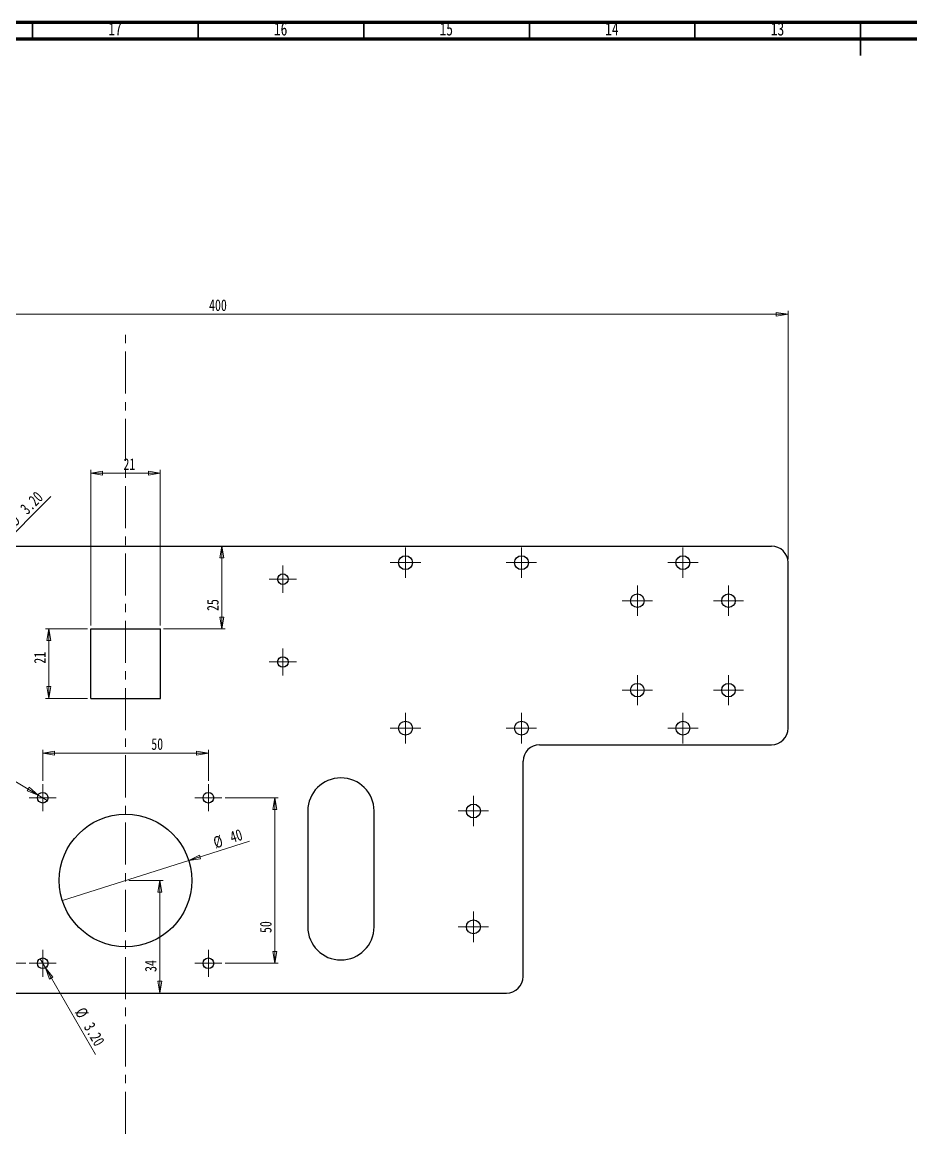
# Model space of a CAD drawing. Header units: millimetres. Extents: x 15 to 1184, y 5 to 836.
# Drawn here: x 346.4 to 614.6, y 500.3 to 836 of the extents above; entities that cross this region are included whole.
import ezdxf

# ---------------------------------------------------------------- set-up
doc = ezdxf.new("R2010")
doc.units = ezdxf.units.MM
doc.linetypes.add('CENTERX2', pattern=[20.32, 12.7, -2.54, 2.54, -2.54])
doc.styles.add('SLDTEXTSTYLE0', font='TXT', dxfattribs={"width": 0.75})
doc.dimstyles.new('SLDDIMSTYLE0', dxfattribs={"dimtxt": 3.5, "dimasz": 3.556, "dimexe": 0, "dimexo": 0.0625, "dimgap": 0.875, "dimtad": 1, "dimrnd": 1e-09, "dimzin": 12, "dimdsep": 46, "dimtxsty": 'SLDTEXTSTYLE0', "dimblk1": 'CLOSED', "dimblk2": 'CLOSED', "dimsah": 1, "dimcen": 0.09, "dimadec": 0, "dimazin": 3, "dimtfac": 1, "dimtofl": 0, "dimtmove": 0, "dimatfit": 3, "dimldrblk": 'CLOSED', "dimfxl": 1, "dimfrac": 2, "dimtolj": 1, "dimtzin": 12, "dimarcsym": 0})
doc.dimstyles.new('SLDDIMSTYLE1', dxfattribs={"dimtxt": 3.5, "dimasz": 3.556, "dimexe": 0, "dimexo": 0.0625, "dimgap": 0.875, "dimtad": 1, "dimrnd": 1e-09, "dimzin": 12, "dimdsep": 46, "dimtxsty": 'SLDTEXTSTYLE0', "dimblk1": 'CLOSED', "dimblk2": 'CLOSED', "dimsah": 1, "dimcen": 0.09, "dimadec": 0, "dimazin": 3, "dimtfac": 1, "dimtmove": 0, "dimatfit": 0, "dimldrblk": 'CLOSED', "dimfxl": 1, "dimfrac": 2, "dimtolj": 1, "dimtzin": 12, "dimarcsym": 0})
doc.dimstyles.new('SLDDIMSTYLE2', dxfattribs={"dimtxt": 3.5, "dimasz": 3.556, "dimexe": 0, "dimexo": 0.0625, "dimgap": 0.875, "dimtad": 1, "dimrnd": 1e-09, "dimzin": 4, "dimdsep": 46, "dimtxsty": 'SLDTEXTSTYLE0', "dimblk1": 'NONE', "dimblk2": 'CLOSED', "dimsah": 1, "dimcen": 0, "dimadec": 0, "dimazin": 1, "dimtfac": 1, "dimtmove": 0, "dimatfit": 3, "dimldrblk": 'NONE', "dimfxl": 1, "dimfrac": 2, "dimtolj": 1, "dimtzin": 12, "dimarcsym": 0})
doc.dimstyles.new('SLDDIMSTYLE6', dxfattribs={"dimtxt": 3.5, "dimasz": 3.556, "dimexe": 0, "dimexo": 0.0625, "dimgap": 0.875, "dimtad": 1, "dimrnd": 1e-09, "dimzin": 12, "dimdsep": 46, "dimtxsty": 'SLDTEXTSTYLE0', "dimblk1": 'NONE', "dimblk2": 'CLOSED', "dimsah": 1, "dimcen": 0, "dimadec": 0, "dimazin": 3, "dimtfac": 1, "dimtmove": 0, "dimatfit": 3, "dimldrblk": 'NONE', "dimfxl": 1, "dimfrac": 2, "dimtolj": 1, "dimtzin": 12, "dimarcsym": 0})

# ---------------------------------------------------------------- blocks, each defined once
blk = doc.blocks.new('_Closed')
at = {"color": 0, "linetype": 'ByBlock', "lineweight": -2}
for p, q in [((-1, 0.166667), (0, 0)), ((-1, 0.166667), (-1, -0.166667)), ((0, 0), (-1, -0.166667)), ((0, 0), (-1, 0))]:
    blk.add_line(p, q, dxfattribs=at)
blk = doc.blocks.new('_D_3')
at = {"color": 7, "linetype": 'Continuous', "lineweight": 18}
for p, q in [((177.6, 673.79), (177.6, 748.79)), ((577.6, 673.79), (577.6, 748.79)), ((177.6, 747.79), (577.6, 747.79))]:
    blk.add_line(p, q, dxfattribs=at)
at = {"color": 7, "linetype": 'Continuous', "lineweight": 18, "xscale": 3.556, "yscale": 3.556, "rotation": 180}
blk.add_blockref('_Closed', (177.6, 747.79, -1.5), dxfattribs=at)
at = {"color": 7, "linetype": 'Continuous', "lineweight": 18, "xscale": 3.556, "yscale": 3.556}
blk.add_blockref('_Closed', (577.6, 747.79, -1.5), dxfattribs=at)
at = {"color": 7, "linetype": 'Continuous', "lineweight": 18, "insert": (402.82, 752.3), "char_height": 3.5, "attachment_point": 1, "style": 'SLDTEXTSTYLE0'}
blk.add_mtext('400', dxfattribs=at)
blk = doc.blocks.new('_D_4')
at = {"color": 7, "linetype": 'Continuous', "lineweight": 18}
for p, q in [((367.1, 653.79), (367.1, 700.79)), ((367.1, 699.79), (388.1, 699.79)), ((388.1, 653.79), (388.1, 700.79))]:
    blk.add_line(p, q, dxfattribs=at)
at = {"color": 7, "linetype": 'Continuous', "lineweight": 18, "xscale": 3.556, "yscale": 3.556, "rotation": 180}
blk.add_blockref('_Closed', (367.1, 699.79, -1.5), dxfattribs=at)
at = {"color": 7, "linetype": 'Continuous', "lineweight": 18, "xscale": 3.556, "yscale": 3.556}
blk.add_blockref('_Closed', (388.1, 699.79, -1.5), dxfattribs=at)
at = {"color": 7, "linetype": 'Continuous', "lineweight": 18, "insert": (376.97, 704.3), "char_height": 3.5, "attachment_point": 1, "style": 'SLDTEXTSTYLE0'}
blk.add_mtext('21', dxfattribs=at)
blk = doc.blocks.new('_D_5')
at = {"color": 7, "linetype": 'Continuous', "lineweight": 18}
for p, q in [((366.1, 652.79), (353.48, 652.79)), ((354.48, 631.79), (354.48, 652.79)), ((366.1, 631.79), (353.48, 631.79))]:
    blk.add_line(p, q, dxfattribs=at)
at = {"color": 7, "linetype": 'Continuous', "lineweight": 18, "xscale": 3.556, "yscale": 3.556}
for p, rotation in [((354.48, 652.79, -1.5), 90), ((354.48, 631.79, -1.5), 270)]:
    blk.add_blockref('_Closed', p, dxfattribs=dict(at, rotation=rotation))
at = {"color": 7, "linetype": 'Continuous', "lineweight": 18, "insert": (349.97, 642.27), "char_height": 3.5, "attachment_point": 1, "rotation": 90, "style": 'SLDTEXTSTYLE0'}
blk.add_mtext('21', dxfattribs=at)
blk = doc.blocks.new('_D_6')
at = {"color": 7, "linetype": 'Continuous', "lineweight": 18}
for p, q in [((406.7, 652.79), (406.7, 677.79)), ((389.1, 652.79), (407.7, 652.79))]:
    blk.add_line(p, q, dxfattribs=at)
at = {"color": 7, "linetype": 'Continuous', "lineweight": 18, "xscale": 3.556, "yscale": 3.556}
for p, rotation in [((406.7, 677.79, -1.5), 90), ((406.7, 652.79, -1.5), 270)]:
    blk.add_blockref('_Closed', p, dxfattribs=dict(at, rotation=rotation))
at = {"color": 7, "linetype": 'Continuous', "lineweight": 18, "insert": (402.18, 658.2), "char_height": 3.5, "attachment_point": 1, "rotation": 90, "style": 'SLDTEXTSTYLE0'}
blk.add_mtext('25', dxfattribs=at)
blk = doc.blocks.new('_D_11')
at = {"color": 7, "linetype": 'Continuous', "lineweight": 18}
for q in [(355.07, 692.76), (328.97, 666.66)]:
    blk.add_line((331.24, 668.92), q, dxfattribs=at)
at = {"color": 7, "linetype": 'Continuous', "lineweight": 18, "xscale": 3.556, "yscale": 3.556, "rotation": 225}
blk.add_blockref('_Closed', (331.24, 668.92, -1.5), dxfattribs=at)
at = {"color": 7, "linetype": 'Continuous', "lineweight": 18, "char_height": 3.5, "attachment_point": 1, "rotation": 45, "style": 'SLDTEXTSTYLE0'}
for s, insert in [('3.20', (345.45, 689.58)), ('%%c', (341.76, 685.81))]:
    blk.add_mtext(s, dxfattribs=dict(at, insert=insert))
blk = doc.blocks.new('_None')
blk = doc.blocks.new('_D_33')
at = {"color": 7, "linetype": 'Continuous', "lineweight": 18}
for q in [(329.58, 615.46), (353.98, 600.97)]:
    blk.add_line((351.23, 602.61), q, dxfattribs=at)
at = {"color": 7, "linetype": 'Continuous', "lineweight": 18, "xscale": 3.556, "yscale": 3.556, "rotation": 329.3036709666}
blk.add_blockref('_Closed', (351.23, 602.61, -1.5), dxfattribs=at)
at = {"color": 7, "linetype": 'Continuous', "lineweight": 18, "char_height": 3.5, "attachment_point": 1, "rotation": 329.3037, "style": 'SLDTEXTSTYLE0'}
for s, insert in [('%%c', (331.87, 619.31)), ('3.20', (336.44, 616.66))]:
    blk.add_mtext(s, dxfattribs=dict(at, insert=insert))
blk = doc.blocks.new('_D_34')
at = {"color": 7, "linetype": 'Continuous', "lineweight": 18}
for q in [(351.8, 553.18), (368.52, 524.22)]:
    blk.add_line((353.4, 550.4), q, dxfattribs=at)
at = {"color": 7, "linetype": 'Continuous', "lineweight": 18, "xscale": 3.556, "yscale": 3.556, "rotation": 120}
blk.add_blockref('_Closed', (353.4, 550.4, -1.5), dxfattribs=at)
at = {"color": 7, "linetype": 'Continuous', "lineweight": 18, "char_height": 3.5, "attachment_point": 1, "rotation": 300, "style": 'SLDTEXTSTYLE0'}
for s, insert in [('%%c', (365.25, 538.88)), ('3.20', (367.93, 534.34))]:
    blk.add_mtext(s, dxfattribs=dict(at, insert=insert))
blk = doc.blocks.new('_D_35')
at = {"color": 7, "linetype": 'Continuous', "lineweight": 18}
for p, q in [((352.6, 606.89), (352.6, 616.25)), ((352.6, 615.25), (402.6, 615.25)), ((402.6, 606.89), (402.6, 616.25))]:
    blk.add_line(p, q, dxfattribs=at)
at = {"color": 7, "linetype": 'Continuous', "lineweight": 18, "xscale": 3.556, "yscale": 3.556, "rotation": 180}
blk.add_blockref('_Closed', (352.6, 615.25, -1.5), dxfattribs=at)
at = {"color": 7, "linetype": 'Continuous', "lineweight": 18, "xscale": 3.556, "yscale": 3.556}
blk.add_blockref('_Closed', (402.6, 615.25, -1.5), dxfattribs=at)
at = {"color": 7, "linetype": 'Continuous', "lineweight": 18, "insert": (385.37, 619.76), "char_height": 3.5, "attachment_point": 1, "style": 'SLDTEXTSTYLE0'}
blk.add_mtext('50', dxfattribs=at)
blk = doc.blocks.new('_D_36')
at = {"color": 7, "linetype": 'Continuous', "lineweight": 18}
for p, q in [((407.7, 601.79), (423.67, 601.79)), ((422.67, 601.79), (422.67, 551.79)), ((407.7, 551.79), (423.67, 551.79))]:
    blk.add_line(p, q, dxfattribs=at)
at = {"color": 7, "linetype": 'Continuous', "lineweight": 18, "xscale": 3.556, "yscale": 3.556}
for p, rotation in [((422.67, 601.79, -1.5), 90), ((422.67, 551.79, -1.5), 270)]:
    blk.add_blockref('_Closed', p, dxfattribs=dict(at, rotation=rotation))
at = {"color": 7, "linetype": 'Continuous', "lineweight": 18, "insert": (418.16, 560.94), "char_height": 3.5, "attachment_point": 1, "rotation": 90, "style": 'SLDTEXTSTYLE0'}
blk.add_mtext('50', dxfattribs=at)
blk = doc.blocks.new('_D_37')
at = {"color": 7, "linetype": 'Continuous', "lineweight": 18}
for p, q in [((333.44, 551.79), (333.44, 558.14)), ((347.5, 551.79), (332.44, 551.79)), ((333.44, 551.79), (333.44, 542.79)), ((333.44, 542.79), (333.44, 536.44))]:
    blk.add_line(p, q, dxfattribs=at)
at = {"color": 7, "linetype": 'Continuous', "lineweight": 18, "xscale": 3.556, "yscale": 3.556}
for p, rotation in [((333.44, 551.79, -1.5), 270), ((333.44, 542.79, -1.5), 90)]:
    blk.add_blockref('_Closed', p, dxfattribs=dict(at, rotation=rotation))
at = {"color": 7, "linetype": 'Continuous', "lineweight": 18, "insert": (328.93, 546.03), "char_height": 3.5, "attachment_point": 1, "rotation": 90, "style": 'SLDTEXTSTYLE0'}
blk.add_mtext('9', dxfattribs=at)
blk = doc.blocks.new('_D_42')
at = {"color": 7, "linetype": 'Continuous', "lineweight": 18}
for p, q in [((378.6, 576.79), (388.96, 576.79)), ((387.96, 576.79), (387.96, 542.79))]:
    blk.add_line(p, q, dxfattribs=at)
at = {"color": 7, "linetype": 'Continuous', "lineweight": 18, "xscale": 3.556, "yscale": 3.556}
for p, rotation in [((387.96, 576.79, -1.5), 90), ((387.96, 542.79, -1.5), 270)]:
    blk.add_blockref('_Closed', p, dxfattribs=dict(at, rotation=rotation))
at = {"color": 7, "linetype": 'Continuous', "lineweight": 18, "insert": (383.44, 549.18), "char_height": 3.5, "attachment_point": 1, "rotation": 90, "style": 'SLDTEXTSTYLE0'}
blk.add_mtext('34', dxfattribs=at)
blk = doc.blocks.new('_D_43')
at = {"color": 7, "linetype": 'Continuous', "lineweight": 18}
for q in [(415.05, 588.63), (358.53, 570.76)]:
    blk.add_line((396.67, 582.82), q, dxfattribs=at)
at = {"color": 7, "linetype": 'Continuous', "lineweight": 18, "xscale": 3.556, "yscale": 3.556, "rotation": 197.5468786553}
blk.add_blockref('_Closed', (396.67, 582.82, -1.5), dxfattribs=at)
at = {"color": 7, "linetype": 'Continuous', "lineweight": 18, "char_height": 3.5, "attachment_point": 1, "rotation": 17.5469, "style": 'SLDTEXTSTYLE0'}
for s, insert in [('40', (408.75, 591.42)), ('%%c', (403.73, 589.77))]:
    blk.add_mtext(s, dxfattribs=dict(at, insert=insert))
blk = doc.blocks.new('SW_CENTERMARKSYMBOL_0')
at = {"color": 0, "linetype": 'Continuous', "lineweight": 0}
for p, q in [((0, 2.5), (0, 4.1)), ((-2.5, 0), (-4.1, 0)), ((0, 0), (-2.5, 0)), ((0, 0), (0, 2.5)), ((0, 0), (0, -2.5)), ((0, 0), (2.5, 0)), ((2.5, 0), (4.1, 0)), ((0, -2.5), (0, -4.1))]:
    blk.add_line(p, q, dxfattribs=at)
blk = doc.blocks.new('SW_CENTERMARKSYMBOL_1')
at = {"color": 0, "linetype": 'Continuous', "lineweight": 0}
for p, q in [((0, 2.5), (0, 4.1)), ((-2.5, 0), (-4.1, 0)), ((0, 0), (-2.5, 0)), ((0, 0), (0, 2.5)), ((0, 0), (0, -2.5)), ((0, 0), (2.5, 0)), ((2.5, 0), (4.1, 0)), ((0, -2.5), (0, -4.1))]:
    blk.add_line(p, q, dxfattribs=at)
blk = doc.blocks.new('SW_CENTERMARKSYMBOL_2')
at = {"color": 0, "linetype": 'Continuous', "lineweight": 0}
for p, q in [((0, 2.5), (0, 4.1)), ((-2.5, 0), (-4.1, 0)), ((0, 0), (-2.5, 0)), ((0, 0), (0, 2.5)), ((0, 0), (0, -2.5)), ((0, 0), (2.5, 0)), ((2.5, 0), (4.1, 0)), ((0, -2.5), (0, -4.1))]:
    blk.add_line(p, q, dxfattribs=at)
blk = doc.blocks.new('SW_CENTERMARKSYMBOL_3')
at = {"color": 0, "linetype": 'Continuous', "lineweight": 0}
for p, q in [((0, 2.5), (0, 4.1)), ((-2.5, 0), (-4.1, 0)), ((0, 0), (-2.5, 0)), ((0, 0), (0, 2.5)), ((0, 0), (0, -2.5)), ((0, 0), (2.5, 0)), ((2.5, 0), (4.1, 0)), ((0, -2.5), (0, -4.1))]:
    blk.add_line(p, q, dxfattribs=at)
blk = doc.blocks.new('SW_CENTERMARKSYMBOL_6')
at = {"color": 0, "linetype": 'Continuous', "lineweight": 0}
for p, q in [((0, 2.5), (0, 4.1)), ((-2.5, 0), (-4.1, 0)), ((0, 0), (-2.5, 0)), ((0, 0), (0, 2.5)), ((0, 0), (0, -2.5)), ((0, 0), (2.5, 0)), ((2.5, 0), (4.1, 0)), ((0, -2.5), (0, -4.1))]:
    blk.add_line(p, q, dxfattribs=at)
blk = doc.blocks.new('SW_CENTERMARKSYMBOL_7')
at = {"color": 0, "linetype": 'Continuous', "lineweight": 0}
for p, q in [((0, 2.5), (0, 4.1)), ((-2.5, 0), (-4.1, 0)), ((0, 0), (-2.5, 0)), ((0, 0), (0, 2.5)), ((0, 0), (0, -2.5)), ((0, 0), (2.5, 0)), ((2.5, 0), (4.1, 0)), ((0, -2.5), (0, -4.1))]:
    blk.add_line(p, q, dxfattribs=at)
blk = doc.blocks.new('SW_CENTERMARKSYMBOL_9')
at = {"color": 0, "linetype": 'Continuous', "lineweight": 0}
for p, q in [((0, 2.5), (0, 4.6)), ((-2.5, 0), (-4.6, 0)), ((0, 0), (-2.5, 0)), ((0, 0), (0, 2.5)), ((0, 0), (0, -2.5)), ((0, 0), (2.5, 0)), ((2.5, 0), (4.6, 0)), ((0, -2.5), (0, -4.6))]:
    blk.add_line(p, q, dxfattribs=at)
blk = doc.blocks.new('SW_CENTERMARKSYMBOL_10')
at = {"color": 0, "linetype": 'Continuous', "lineweight": 0}
for p, q in [((0, 2.5), (0, 4.6)), ((-2.5, 0), (-4.6, 0)), ((0, 0), (-2.5, 0)), ((0, 0), (0, 2.5)), ((0, 0), (0, -2.5)), ((0, 0), (2.5, 0)), ((2.5, 0), (4.6, 0)), ((0, -2.5), (0, -4.6))]:
    blk.add_line(p, q, dxfattribs=at)
blk = doc.blocks.new('SW_CENTERMARKSYMBOL_11')
at = {"color": 0, "linetype": 'Continuous', "lineweight": 0}
for p, q in [((0, 2.5), (0, 4.6)), ((-2.5, 0), (-4.6, 0)), ((0, 0), (-2.5, 0)), ((0, 0), (0, 2.5)), ((0, 0), (0, -2.5)), ((0, 0), (2.5, 0)), ((2.5, 0), (4.6, 0)), ((0, -2.5), (0, -4.6))]:
    blk.add_line(p, q, dxfattribs=at)
blk = doc.blocks.new('SW_CENTERMARKSYMBOL_12')
at = {"color": 0, "linetype": 'Continuous', "lineweight": 0}
for p, q in [((0, 2.5), (0, 4.6)), ((-2.5, 0), (-4.6, 0)), ((0, 0), (-2.5, 0)), ((0, 0), (0, 2.5)), ((0, 0), (0, -2.5)), ((0, 0), (2.5, 0)), ((2.5, 0), (4.6, 0)), ((0, -2.5), (0, -4.6))]:
    blk.add_line(p, q, dxfattribs=at)
blk = doc.blocks.new('SW_CENTERMARKSYMBOL_13')
at = {"color": 0, "linetype": 'Continuous', "lineweight": 0}
for p, q in [((0, 2.5), (0, 4.6)), ((-2.5, 0), (-4.6, 0)), ((0, 0), (-2.5, 0)), ((0, 0), (0, 2.5)), ((0, 0), (0, -2.5)), ((0, 0), (2.5, 0)), ((2.5, 0), (4.6, 0)), ((0, -2.5), (0, -4.6))]:
    blk.add_line(p, q, dxfattribs=at)
blk = doc.blocks.new('SW_CENTERMARKSYMBOL_14')
at = {"color": 0, "linetype": 'Continuous', "lineweight": 0}
for p, q in [((0, 2.5), (0, 4.55)), ((-2.5, 0), (-4.55, 0)), ((0, 0), (-2.5, 0)), ((0, 0), (0, 2.5)), ((0, 0), (0, -2.5)), ((0, 0), (2.5, 0)), ((2.5, 0), (4.55, 0)), ((0, -2.5), (0, -4.55))]:
    blk.add_line(p, q, dxfattribs=at)
blk = doc.blocks.new('SW_CENTERMARKSYMBOL_15')
at = {"color": 0, "linetype": 'Continuous', "lineweight": 0}
for p, q in [((0, 2.5), (0, 4.55)), ((-2.5, 0), (-4.55, 0)), ((0, 0), (-2.5, 0)), ((0, 0), (0, 2.5)), ((0, 0), (0, -2.5)), ((0, 0), (2.5, 0)), ((2.5, 0), (4.55, 0)), ((0, -2.5), (0, -4.55))]:
    blk.add_line(p, q, dxfattribs=at)
blk = doc.blocks.new('SW_CENTERMARKSYMBOL_16')
at = {"color": 0, "linetype": 'Continuous', "lineweight": 0}
for p, q in [((0, 2.5), (0, 4.55)), ((-2.5, 0), (-4.55, 0)), ((0, 0), (-2.5, 0)), ((0, 0), (0, 2.5)), ((0, 0), (0, -2.5)), ((0, 0), (2.5, 0)), ((2.5, 0), (4.55, 0)), ((0, -2.5), (0, -4.55))]:
    blk.add_line(p, q, dxfattribs=at)
blk = doc.blocks.new('SW_CENTERMARKSYMBOL_17')
at = {"color": 0, "linetype": 'Continuous', "lineweight": 0}
for p, q in [((0, 2.5), (0, 4.55)), ((-2.5, 0), (-4.55, 0)), ((0, 0), (-2.5, 0)), ((0, 0), (0, 2.5)), ((0, 0), (0, -2.5)), ((0, 0), (2.5, 0)), ((2.5, 0), (4.55, 0)), ((0, -2.5), (0, -4.55))]:
    blk.add_line(p, q, dxfattribs=at)
blk = doc.blocks.new('SW_CENTERMARKSYMBOL_18')
at = {"color": 0, "linetype": 'Continuous', "lineweight": 0}
for p, q in [((0, 2.5), (0, 4.6)), ((-2.5, 0), (-4.6, 0)), ((0, 0), (-2.5, 0)), ((0, 0), (0, 2.5)), ((0, 0), (0, -2.5)), ((0, 0), (2.5, 0)), ((2.5, 0), (4.6, 0)), ((0, -2.5), (0, -4.6))]:
    blk.add_line(p, q, dxfattribs=at)
blk = doc.blocks.new('SW_CENTERMARKSYMBOL_29')
at = {"color": 0, "linetype": 'Continuous', "lineweight": 0}
for p, q in [((0, 2.5), (0, 4.6)), ((-2.5, 0), (-4.6, 0)), ((0, 0), (-2.5, 0)), ((0, 0), (0, 2.5)), ((0, 0), (0, -2.5)), ((0, 0), (2.5, 0)), ((2.5, 0), (4.6, 0)), ((0, -2.5), (0, -4.6))]:
    blk.add_line(p, q, dxfattribs=at)
blk = doc.blocks.new('SW_CENTERMARKSYMBOL_30')
at = {"color": 0, "linetype": 'Continuous', "lineweight": 0}
for p, q in [((0, 2.5), (0, 4.6)), ((-2.5, 0), (-4.6, 0)), ((0, 0), (-2.5, 0)), ((0, 0), (0, 2.5)), ((0, 0), (0, -2.5)), ((0, 0), (2.5, 0)), ((2.5, 0), (4.6, 0)), ((0, -2.5), (0, -4.6))]:
    blk.add_line(p, q, dxfattribs=at)

msp = doc.modelspace()

# ---------------------------------------------------------------- linework, layer by layer
at = {"color": 7, "linetype": 'Continuous', "lineweight": 70}
for p, q in [((15, 836), (1184, 836)), ((20, 831), (1179, 831))]:
    msp.add_line(p, q, dxfattribs=at)
at = {"color": 7, "linetype": 'Continuous', "lineweight": 35}
for p, q in [((349.5, 831), (349.5, 836)), ((399.5, 831), (399.5, 836)), ((449.5, 831), (449.5, 836)), ((499.5, 831), (499.5, 836)), ((549.5, 831), (549.5, 836)), ((599.5, 836), (599.5, 826)), ((599.5, 831), (599.5, 836))]:
    msp.add_line(p, q, dxfattribs=at)
at = {"color": 7, "linetype": 'CENTERX2', "lineweight": 18}
msp.add_line((377.604, 500.304), (377.604, 742.003), dxfattribs=at)
at = {"color": 7, "linetype": 'Continuous', "lineweight": 25}
for p, q in [((182.604, 677.79), (572.604, 677.79)), ((577.604, 622.79), (577.604, 672.79)), ((367.104, 652.79), (388.104, 652.79)), ((367.104, 631.79), (367.104, 652.79)), ((388.104, 631.79), (388.104, 652.79)), ((367.104, 631.79), (388.104, 631.79)), ((502.604, 617.79), (572.604, 617.79)), ((497.604, 547.79), (497.604, 612.79)), ((432.604, 597.79), (432.604, 562.79)), ((452.604, 562.79), (452.604, 597.79)), ((262.604, 542.79), (492.604, 542.79))]:
    msp.add_line(p, q, dxfattribs=at)
for centre, radius in [((462.104, 672.79), 2.1), ((497.104, 672.79), 2.1), ((545.854, 672.79), 2.1), ((425.104, 667.79), 1.6), ((532.104, 661.29), 2.05), ((559.604, 661.29), 2.05), ((425.104, 642.79), 1.6), ((532.104, 634.29), 2.05), ((559.604, 634.29), 2.05), ((462.104, 622.79), 2.1), ((497.104, 622.79), 2.1), ((545.854, 622.79), 2.1), ((352.604, 601.79), 1.6), ((402.604, 601.79), 1.6), ((482.604, 597.79), 2.1), ((377.604, 576.79), 20), ((482.604, 562.79), 2.1), ((352.604, 551.79), 1.6), ((402.604, 551.79), 1.6)]:
    msp.add_circle(centre, radius, dxfattribs=at)
for centre, radius, start, end in [((572.604, 672.79), 5, 0, 90), ((572.604, 622.79), 5, 270, 0), ((502.604, 612.79), 5, 90, 180), ((442.604, 597.79), 10, 0, 180), ((442.604, 562.79), 10, 180, 0), ((492.604, 547.79), 5, 270, 0)]:
    msp.add_arc(centre, radius, start, end, dxfattribs=at)

# ---------------------------------------------------------------- block references
at = {"color": 7, "linetype": 'Continuous', "lineweight": 0}
for name, p in [('SW_CENTERMARKSYMBOL_18', (462.104, 672.79)), ('SW_CENTERMARKSYMBOL_11', (497.104, 672.79)), ('SW_CENTERMARKSYMBOL_10', (545.854, 672.79)), ('SW_CENTERMARKSYMBOL_3', (425.104, 667.79)), ('SW_CENTERMARKSYMBOL_16', (532.104, 661.29)), ('SW_CENTERMARKSYMBOL_14', (559.604, 661.29)), ('SW_CENTERMARKSYMBOL_6', (425.104, 642.79)), ('SW_CENTERMARKSYMBOL_17', (532.104, 634.29)), ('SW_CENTERMARKSYMBOL_15', (559.604, 634.29)), ('SW_CENTERMARKSYMBOL_12', (462.104, 622.79)), ('SW_CENTERMARKSYMBOL_13', (497.104, 622.79)), ('SW_CENTERMARKSYMBOL_9', (545.854, 622.79)), ('SW_CENTERMARKSYMBOL_1', (352.604, 601.79)), ('SW_CENTERMARKSYMBOL_7', (402.604, 601.79)), ('SW_CENTERMARKSYMBOL_29', (482.604, 597.79)), ('SW_CENTERMARKSYMBOL_30', (482.604, 562.79)), ('SW_CENTERMARKSYMBOL_2', (352.604, 551.79)), ('SW_CENTERMARKSYMBOL_0', (402.604, 551.79))]:
    msp.add_blockref(name, p, dxfattribs=at)

# ---------------------------------------------------------------- texts
at = {"color": 7, "linetype": 'Continuous', "lineweight": 0, "char_height": 3.9688, "attachment_point": 2, "style": 'SLDTEXTSTYLE0'}
for s, insert in [('16', (424.42, 835.968)), ('13', (574.42, 835.968)), ('17', (374.42, 835.968)), ('15', (474.42, 835.968)), ('14', (524.42, 835.968))]:
    msp.add_mtext(s, dxfattribs=dict(at, insert=insert))

# ---------------------------------------------------------------- dimensions: what is measured, and where the dimension line sits
at = {"color": 7, "linetype": 'Continuous', "lineweight": 18}
for base, p1, p2, picture, middle in [((577.604, 747.79), (177.604, 672.79), (577.604, 672.79), '_D_3', (406.695, 747.79)), ((388.104, 699.79), (367.104, 652.79), (388.104, 652.79), '_D_4', (379.556, 699.79)), ((402.604, 615.252), (352.604, 605.89), (402.604, 605.89), '_D_35', (387.955, 615.252))]:
    dim = msp.add_linear_dim(base=base, p1=p1, p2=p2, dimstyle='SLDDIMSTYLE0', dxfattribs=at)
    dim.commit()
    dim.dimension.update_dxf_attribs({"geometry": picture, "text_midpoint": middle, "dimtype": 160})
for p1, p2, dimstyle, picture, middle in [((328.972, 666.659), (331.235, 668.921), 'SLDDIMSTYLE2', '_D_11', (350.104, 687.79)), ((353.979, 600.973), (351.228, 602.607), 'SLDDIMSTYLE2', '_D_33', (335.575, 611.899)), ((358.534, 570.76), (396.673, 582.82), 'SLDDIMSTYLE6', '_D_43', (410.178, 587.09)), ((351.804, 553.176), (353.404, 550.404), 'SLDDIMSTYLE2', '_D_34', (365.014, 530.294))]:
    dim = msp.add_diameter_dim_2p(p1=p1, p2=p2, dimstyle=dimstyle, dxfattribs=at)
    dim.commit()
    dim.dimension.update_dxf_attribs({"geometry": picture, "text_midpoint": middle, "dimtype": 163})
for base, p1, p2, dimstyle, picture, middle in [((406.695, 677.79), (388.104, 652.79), (572.604, 677.79), 'SLDDIMSTYLE0', '_D_6', (406.695, 660.79)), ((354.48, 652.79), (367.104, 631.79), (367.104, 652.79), 'SLDDIMSTYLE0', '_D_5', (354.48, 644.852)), ((422.667, 551.79), (406.704, 601.79), (406.704, 551.79), 'SLDDIMSTYLE0', '_D_36', (422.667, 563.53)), ((387.955, 542.79), (377.604, 576.79), (492.604, 542.79), 'SLDDIMSTYLE0', '_D_42', (387.955, 551.77)), ((333.437, 542.79), (348.504, 551.79), (262.604, 542.79), 'SLDDIMSTYLE1', '_D_37', (333.437, 547.322))]:
    dim = msp.add_linear_dim(base=base, p1=p1, p2=p2, angle=90, dimstyle=dimstyle, dxfattribs=at)
    dim.commit()
    dim.dimension.update_dxf_attribs({"geometry": picture, "text_midpoint": middle, "dimtype": 160})

doc.saveas('drawing.dxf')
